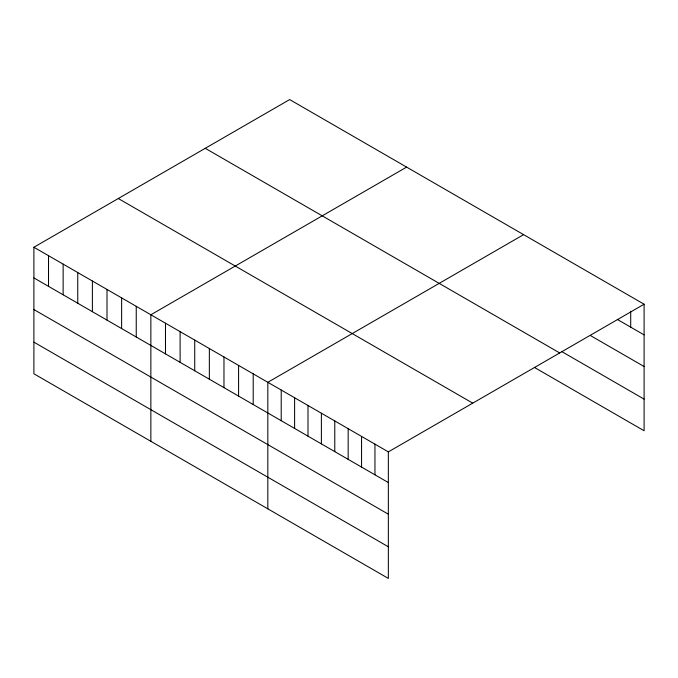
<?xml version="1.0" encoding="UTF-8"?>
<svg xmlns="http://www.w3.org/2000/svg" width="678" height="678" viewBox="0 0 678 678"><rect width="100%" height="100%" fill="white"/><g stroke="black" fill="none" stroke-linecap="round" stroke-linejoin="round"><path stroke-width="1.02" d="M33.9 247.241L388.341 451.879L388.341 578.419L33.9 373.781L33.9 247.241L289.659 99.581L644.1 304.219L644.1 430.759L534.306 367.366M406.622 167.11L150.863 314.77L150.863 441.31M523.594 234.639L267.827 382.307L267.827 508.839M388.341 451.879L644.1 304.219M617.319 319.423L644.1 334.89M590.538 335.602L644.1 366.527M561.977 351.704L644.1 399.122M205.256 148.312L559.697 352.95M118.303 198.518L472.744 403.147M33.9 277.912L388.341 482.55M33.9 309.549L388.341 514.187M33.9 342.144L388.341 546.782M630.71 311.295L630.71 327.16M374.951 444.149L374.951 474.82M361.56 436.42L361.56 467.091M348.17 428.691L348.17 459.353M334.779 420.953L334.779 451.624M321.389 413.224L321.389 443.895M307.998 405.495L307.998 436.166M294.608 397.766L294.608 428.437M281.217 390.036L281.217 420.707M253.208 373.866L253.208 404.529M238.588 365.425L238.588 396.088M223.969 356.984L223.969 387.647M209.349 348.543L209.349 379.205M194.73 340.102L194.73 370.764M180.111 331.661L180.111 362.323M165.483 323.22L165.483 353.882M136.244 306.329L136.244 337M121.625 297.888L121.625 328.559M107.005 289.447L107.005 320.118M92.386 281.006L92.386 311.677M77.758 272.564L77.758 303.236M63.139 264.123L63.139 294.794M48.519 255.682L48.519 286.353"/></g></svg>
